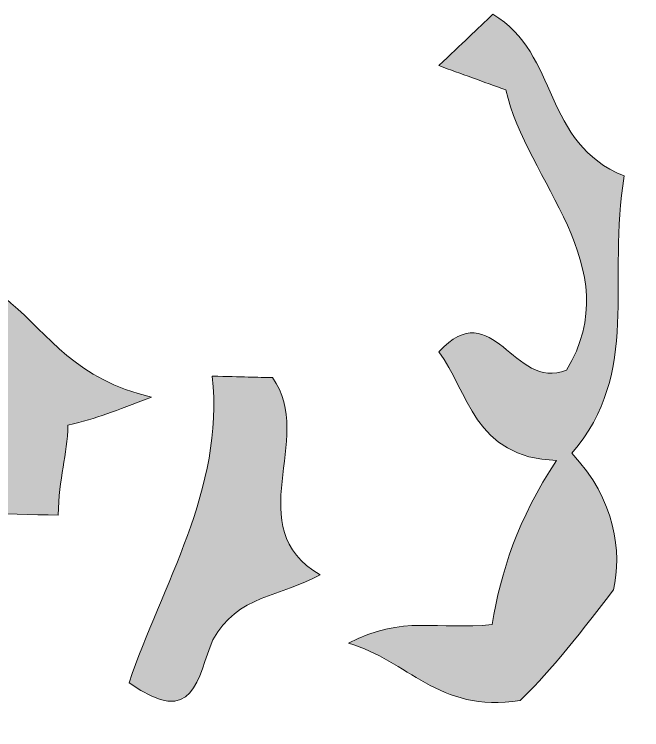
# Model space of a CAD drawing. Header units: millimetres. Extents: x 2 to 376, y -265 to -3.
# Drawn here: x 79.532 to 82.749, y -196.107 to -192.44 of the extents above; entities that cross this region are included whole.
import ezdxf

# ---------------------------------------------------------------- set-up
doc = ezdxf.new("R2010")
doc.units = ezdxf.units.MM
doc.header["$MEASUREMENT"] = 0
doc.layers.add('Layer 1', color=7, linetype='Continuous', lineweight=0)

# ---------------------------------------------------------------- blocks, each defined once
blk = doc.blocks.new('Block_9')
at = {"layer": 'Layer 1', "true_color": 0x00a14b, "transparency": 33554687}
h = blk.add_hatch(color=114, dxfattribs=at)
h.dxf.hatch_style = 2
edge = h.paths.add_edge_path()
edge.add_spline(control_points=[(82.6591, -193.2686), (82.5678, -193.8068), (82.7487, -194.2749), (82.3903, -194.6903), (82.6158, -194.9278), (82.6473, -195.1989), (82.6037, -195.3909), (82.4037, -195.6559), (82.2444, -195.8449), (82.1256, -195.9576), (81.6991, -196.0237), (81.5518, -195.7496), (81.2451, -195.6643), (81.5192, -195.517), (81.7102, -195.5992), (81.9813, -195.5677), (82.0269, -195.2986), (82.1111, -195.0305), (82.3121, -194.7268), (81.8877, -194.7158), (81.8581, -194.3675), (81.7088, -194.1705), (81.987, -193.8689), (82.0897, -194.3735), (82.3628, -194.2648), (82.6856, -193.7326), (82.1564, -193.2941), (82.0527, -192.828), (81.938, -192.7864), (81.8232, -192.7448), (81.7085, -192.7032), (81.8273, -192.5904), (81.9064, -192.5153), (81.9856, -192.4401), (82.3279, -192.6421), (82.2386, -193.1031), (82.6591, -193.2686)], knot_values=[0, 0, 0, 0, 1, 1, 1, 2, 2, 2, 3, 3, 3, 4, 4, 4, 5, 5, 5, 6, 6, 6, 7, 7, 7, 8, 8, 8, 9, 9, 9, 10, 10, 10, 11, 11, 11, 12, 12, 12, 12], degree=3, periodic=0)
h = blk.add_hatch(color=114, dxfattribs=at)
h.dxf.hatch_style = 2
edge = h.paths.add_edge_path()
edge.add_spline(control_points=[(79.2332, -194.3376), (78.8909, -194.1356), (78.8614, -193.7873), (78.6369, -193.5112), (79.0238, -193.4827), (79.2879, -193.7212), (79.5144, -193.9202), (79.7033, -194.0796), (79.8516, -194.3151), (80.2355, -194.4024), (80.0405, -194.4745), (79.9623, -194.5111), (79.807, -194.5457), (79.8029, -194.7), (79.7613, -194.8148), (79.7563, -195.0077), (79.4862, -195.0007), (79.1775, -194.9926), (78.8688, -194.9846), (78.9906, -194.7561), (78.9966, -194.5245), (79.2332, -194.3376)], knot_values=[0, 0, 0, 0, 1, 1, 1, 2, 2, 2, 3, 3, 3, 4, 4, 4, 5, 5, 5, 6, 6, 6, 7, 7, 7, 7], degree=3, periodic=0)
h = blk.add_hatch(color=114, dxfattribs=at)
h.dxf.hatch_style = 2
edge = h.paths.add_edge_path()
edge.add_spline(control_points=[(80.12, -195.8667), (80.2875, -195.3691), (80.6093, -194.8755), (80.5472, -194.2947), (80.7015, -194.2987), (80.7787, -194.3007), (80.8559, -194.3027), (81.0794, -194.6174), (80.6814, -195.0704), (81.0998, -195.313), (80.9039, -195.4238), (80.6723, -195.4177), (80.5505, -195.6462), (80.4683, -195.8372), (80.4613, -196.1073), (80.12, -195.8667)], knot_values=[0, 0, 0, 0, 1, 1, 1, 2, 2, 2, 3, 3, 3, 4, 4, 4, 5, 5, 5, 5], degree=3, periodic=0)
at = {"layer": 'Layer 1'}
for points, knots in [([(82.6591, -193.2686), (82.5678, -193.8068), (82.7487, -194.2749), (82.3903, -194.6903), (82.6158, -194.9278), (82.6473, -195.1989), (82.6037, -195.3909), (82.4037, -195.6559), (82.2444, -195.8449), (82.1256, -195.9576), (81.6991, -196.0237), (81.5518, -195.7496), (81.2451, -195.6643), (81.5192, -195.517), (81.7102, -195.5992), (81.9813, -195.5677), (82.0269, -195.2986), (82.1111, -195.0305), (82.3121, -194.7268), (81.8877, -194.7158), (81.8581, -194.3675), (81.7088, -194.1705), (81.987, -193.8689), (82.0897, -194.3735), (82.3628, -194.2648), (82.6856, -193.7326), (82.1564, -193.2941), (82.0527, -192.828), (81.938, -192.7864), (81.8232, -192.7448), (81.7085, -192.7032), (81.8273, -192.5904), (81.9064, -192.5153), (81.9856, -192.4401), (82.3279, -192.6421), (82.2386, -193.1031), (82.6591, -193.2686)], [0, 0, 0, 0, 1, 1, 1, 2, 2, 2, 3, 3, 3, 4, 4, 4, 5, 5, 5, 6, 6, 6, 7, 7, 7, 8, 8, 8, 9, 9, 9, 10, 10, 10, 11, 11, 11, 12, 12, 12, 12]), ([(79.2332, -194.3376), (78.8909, -194.1356), (78.8614, -193.7873), (78.6369, -193.5112), (79.0238, -193.4827), (79.2879, -193.7212), (79.5144, -193.9202), (79.7033, -194.0796), (79.8516, -194.3151), (80.2355, -194.4024), (80.0405, -194.4745), (79.9623, -194.5111), (79.807, -194.5457), (79.8029, -194.7), (79.7613, -194.8148), (79.7563, -195.0077), (79.4862, -195.0007), (79.1775, -194.9926), (78.8688, -194.9846), (78.9906, -194.7561), (78.9966, -194.5245), (79.2332, -194.3376)], [0, 0, 0, 0, 1, 1, 1, 2, 2, 2, 3, 3, 3, 4, 4, 4, 5, 5, 5, 6, 6, 6, 7, 7, 7, 7]), ([(80.12, -195.8667), (80.2875, -195.3691), (80.6093, -194.8755), (80.5472, -194.2947), (80.7015, -194.2987), (80.7787, -194.3007), (80.8559, -194.3027), (81.0794, -194.6174), (80.6814, -195.0704), (81.0998, -195.313), (80.9039, -195.4238), (80.6723, -195.4177), (80.5505, -195.6462), (80.4683, -195.8372), (80.4613, -196.1073), (80.12, -195.8667)], [0, 0, 0, 0, 1, 1, 1, 2, 2, 2, 3, 3, 3, 4, 4, 4, 5, 5, 5, 5])]:
    blk.add_open_spline(points, degree=3, knots=knots, dxfattribs=at)
blk = doc.blocks.new('Block_8')
at = {"layer": 'Layer 1'}
blk.add_blockref('Block_9', (0, 0), dxfattribs=at)
blk = doc.blocks.new('Block_7')
at = {"layer": 'Layer 1'}
blk.add_blockref('Block_8', (0, 0), dxfattribs=at)
blk = doc.blocks.new('Block_6')
at = {"layer": 'Layer 1'}
blk.add_blockref('Block_7', (0, 0), dxfattribs=at)
blk = doc.blocks.new('Block_5')
at = {"layer": 'Layer 1'}
blk.add_blockref('Block_6', (0, 0), dxfattribs=at)

msp = doc.modelspace()

# ---------------------------------------------------------------- block references
at = {"layer": 'Layer 1'}
msp.add_blockref('Block_5', (0, 0), dxfattribs=at)

doc.saveas('drawing.dxf')
